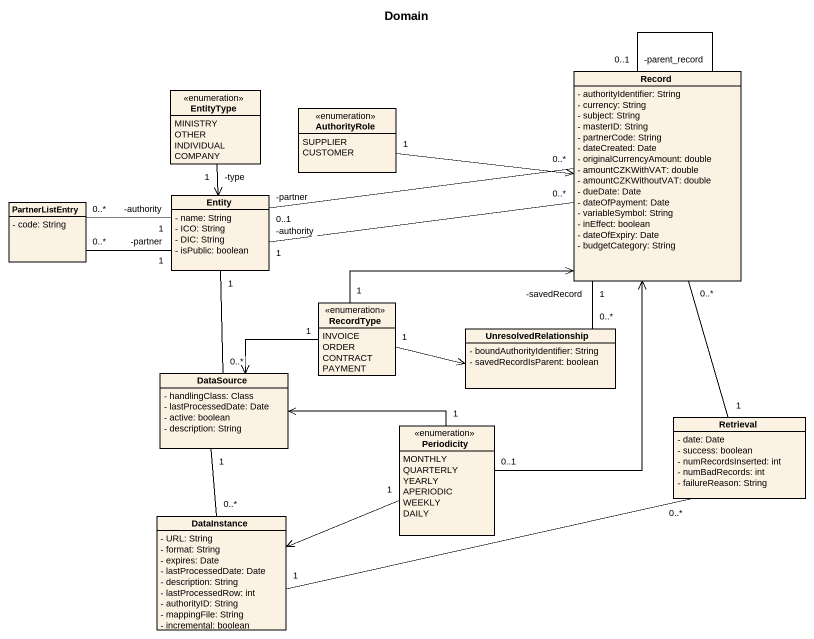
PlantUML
@startuml
title Domain
hide circle
hide empty members
skinparam classAttributeIconSize 0
enum EntityType {
  MINISTRY
  OTHER
  INDIVIDUAL
  COMPANY
}
class "Record" as Record_ {
  - authorityIdentifier: String
  - currency: String
  - subject: String
  - masterID: String
  - partnerCode: String
  - dateCreated: Date
  - originalCurrencyAmount: double
  - amountCZKWithVAT: double
  - amountCZKWithoutVAT: double
  - dueDate: Date
  - dateOfPayment: Date
  - variableSymbol: String
  - inEffect: boolean
  - dateOfExpiry: Date
  - budgetCategory: String
}
enum AuthorityRole {
  SUPPLIER
  CUSTOMER
}
class PartnerListEntry {
  - code: String
}
class "Entity" as Entity_ {
  - name: String
  - ICO: String
  - DIC: String
  - isPublic: boolean
}
enum RecordType {
  INVOICE
  ORDER
  CONTRACT
  PAYMENT
}
class UnresolvedRelationship {
  - boundAuthorityIdentifier: String
  - savedRecordIsParent: boolean
}
class DataSource {
  - handlingClass: Class
  - lastProcessedDate: Date
  - active: boolean
  - description: String
}
enum Periodicity {
  MONTHLY
  QUARTERLY
  YEARLY
  APERIODIC
  WEEKLY
  DAILY
}
class Retrieval {
  - date: Date
  - success: boolean
  - numRecordsInserted: int
  - numBadRecords: int
  - failureReason: String
}
class DataInstance {
  - URL: String
  - format: String
  - expires: Date
  - lastProcessedDate: Date
  - description: String
  - lastProcessedRow: int
  - authorityID: String
  - mappingFile: String
  - incremental: boolean
}
Record_ -- "-parent_record\n0..1" Record_
Record_ "0..*" -left- "-partner\n0..1" Entity_
Record_ "0..*" -left- "-authority\n1" Entity_
Record_ "0..*" -- "1" Retrieval
AuthorityRole "1" -right-> Record_
PartnerListEntry "0..*" -right- "-partner\n1" Entity_
Entity_ <-up- "-type\n1" EntityType
Entity_ "-authority\n1" -left- "0..*" PartnerListEntry
RecordType "1" -right-> Record_
RecordType "1" -right-> UnresolvedRelationship
RecordType "1" -left-> DataSource
UnresolvedRelationship "0..*" -up- "-savedRecord\n1" Record_
DataSource "0..*" -up- "1" Entity_
Periodicity "0..1" -up-> Record_
Periodicity "1" -left-> DataSource
DataInstance "0..*" -up- "1" DataSource
DataInstance <-right- "1" Periodicity
DataInstance "1" -right- "0..*" Retrieval
@enduml
